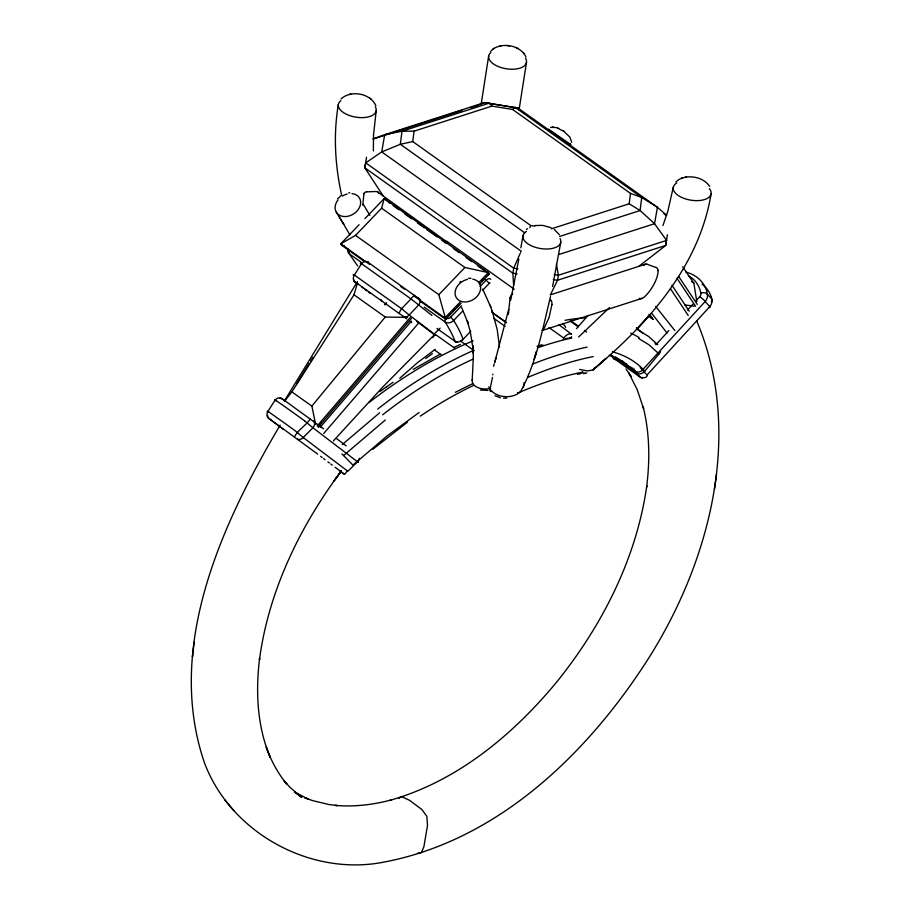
<?xml version="1.0" encoding="UTF-8"?>
<svg xmlns="http://www.w3.org/2000/svg" width="910" height="910" viewBox="0 0 910 910"><rect width="100%" height="100%" fill="white"/><g stroke="black" fill="none" stroke-linecap="round" stroke-linejoin="round"><path stroke-width="1.36" d="M571.56 334.243L558.945 324.733M571.525 336.666L571.503 338.031A286.332 109.837 -37.1 0 0 537.469 347.802M571.719 142.313L569.819 137.046L563.563 131.097M433.74 336.518L434.207 334.004L440.212 328.101M551.881 304.702L549.037 317.635L543.429 329.807A7.837 2.719 87.2 0 1 541.985 330.296M472.199 380.357L473.359 356.652L472.722 345.538L473.28 353.023L473.143 351.055M280.155 425.084C221.892 523.853 165.074 646.43 204.261 762.273C230.332 832.809 310.628 876.865 384.27 862.032C499.374 840.112 589.976 751.421 650.434 655.371C711.131 557.671 743.163 430.828 696.719 320.957M192.636 655.359L192.465 656.804L194.217 642.073M633.815 368.311L634.327 370.688L640.583 377.377M534.818 226.18L530.701 225.509L412.742 141.562L414.061 131.165L491.935 106.095L512.546 109.439L630.493 193.386L641.732 197.493L657.418 207.287L666.689 215.283M551.301 228.854L629.185 203.783L630.493 193.386M714.452 489.307L716.58 473.996M338.327 104.593C333.265 134.623 335.039 165.54 341.659 195.172M365.456 163.629L364.853 167.85L383.087 195.809M366.502 157.225L364.853 167.85L512.865 273.193L517.051 273.853M376.217 110.656L373.532 134.771L373.35 150.923M666.541 239.808L665.745 245.416L639.104 266.118M667.383 234.803L665.745 245.416L557.546 280.246L553.36 279.586M481.231 103.763L488.659 55.965M519.064 109.826L526.515 62.278M476.976 106.163L477.09 105.537L470.322 107.721M520.873 247.77L522.966 235.736M560.776 242.299L552.586 286.513M518.825 259.1L510.692 300.198M673.264 187.358L667.86 211.109L662.935 225.566M711.085 193.921C699.221 266.573 647.385 324.278 592.854 369.983L587.439 370.95L579.602 369.414M489.921 389.423L492.503 377.445M550.516 296.569C542.656 328.578 536.547 362.487 520.588 391.562C518.404 393.723 515.572 395.133 512.614 395.918C504.072 398.148 492.708 395.577 488.875 386.875M508.656 309.502L494.687 362.521L496.189 357.71M510.032 298.048L508.383 314.45M448.607 315.213L448.448 315.815L450.621 313.552M364.751 261.671L341.603 245.2L340.75 243.846L355.526 235.383L381.608 208.197L384.213 198.528L488.34 272.636L489.205 274.001L479.536 284.068M284.512 401.31L291.882 391.869L354.001 294.806L357.425 283.021M493.538 366.252L494.278 363.863M534.75 357.05L536.49 351.488L534.045 359.291M594.503 367.947L592.854 369.983L606.094 358.335L593.525 369.505M446.685 316.851L445.729 319.308L420.272 301.199M523.398 387.512L524.171 382.7M363.909 194.046L362.772 205.205M529.779 227.739L530.701 225.509M294.59 436.584C298.355 429.497 305.953 425.584 310.321 418.907M520.224 253.276L513.706 268.188L512.865 273.193L513.627 285.399M520.691 252.218L521.146 251.149L381.722 151.913L384.702 134.703L484.427 102.603L517.983 108.051L657.418 207.287L654.563 223.701L666.586 240.411L558.399 275.241L554.213 274.581M550.505 294.635L557.546 280.246L558.399 275.241L556.397 264.31M284.352 400.991L357.448 281.599M296.66 383.827L309.207 363.329M310.685 360.917L312.903 357.3M353.535 275.309A9.68 0.796 33.9 0 1 354.399 275.093L361.475 263.673L410.99 298.912L431.966 315.451M267.995 412.355A8.497 0.853 34.3 0 1 267.915 411.388L275.195 399.945A8.543 0.887 34.4 0 0 275.195 400.798M318.216 426.87L321.389 422.183M563.233 339.214L563.938 338.201L549.014 327.577M385.192 304.657L386.033 303.474M384.941 304.782L386.466 302.712M341.273 471.175L334.061 480.844L341.398 470.959C300.027 526.23 268.689 590.715 259.464 659.636L259.634 658.192C255.528 691.372 257.064 726.157 270.19 757.302L266.243 747.133C271.032 760.578 277.857 773.352 287.003 784.363L284.193 780.973L289.642 786.991L301.756 797.501L295.022 792.201L301.642 796.659L294.419 792.018L308.763 799.321L304.6 797.706L312.312 800.527L328.658 804.474L337.257 805.577L335.244 805.395C354.183 807.09 373.293 804.713 391.618 799.856L390.049 800.299C457.048 781.326 512.922 734.962 556.636 682.102C602.215 625.591 636.545 558.183 646.794 485.781L646.589 487.248C650.002 460.437 649.774 432.887 643.086 406.588L643.575 408.624L637.239 389.708L628.673 372.781L631.119 376.569L626.046 369.016M337.621 198.824L341.125 195.536M315.656 424.492L311.868 406.099L385.237 317.033L407.475 317.408M660.558 351.055A6.415 5.096 -44.4 0 1 659.727 353.057L644.235 371.792L642.426 370.006L705.17 301.517L709.755 306.67A4.914 1.024 38.1 0 1 709.106 307.455M644.803 371.178C636.443 361.52 624.647 355.093 612.362 351.795M398.853 798.514L400.059 797.342L402.402 796.967L409.727 800.425L421.876 809.525L426.881 816.429L427.495 825.45L423.878 846.835L421.307 852.636L417.451 853.33M490.649 51.324L493.959 48.367M340.977 99.008C350.771 89.726 370.484 93.161 375.864 105.708M317.124 426.039L410.251 317.453M318.341 426.972L411.479 318.375M320.115 427.382L411.502 321.048M323.721 433.513L418.793 322.879L435.173 335.289M576.496 328.658L587.985 315.474M511.511 294.931L512.762 293.702M675.823 182.011L678.758 179.554L682.909 177.757L681.84 178.087M333.378 440.952L382.473 387.33L434.4 334.698M687.551 310.06L692.942 304.145M695.638 301.176L699.688 296.717A4.368 3.424 -36.2 0 0 700.882 293.134C699.471 285.956 695.16 279.074 688.381 275.912M709.755 306.67L647.078 374.943L644.098 371.917A6.415 5.085 -44.4 0 1 637.455 373.475L623.782 362.089L609.279 355.298M668.907 330.535L655.917 344.753M638.558 327.179L648.113 316.76L637.216 328.647M470.732 331.195L463.088 339.43A146.703 27.88 43.8 0 0 453.726 320.502A3.139 0.592 43.8 0 0 450.541 317.306A3.174 2.468 -32.4 0 1 446.287 318.079A3.196 1.854 -55.7 0 0 445.172 322.015A163.88 31.145 43.8 0 1 455.102 341.364L455.148 341.432A6.518 2.275 -50.3 0 0 457.389 341.625M354.399 275.082L401.617 308.695L409.182 315.019L418.463 305.168A4.948 3.947 -52.6 0 0 418.736 298.332M609.507 307.557L578.612 337.03M359.097 224.713L340.75 243.846L369.665 264.423M364.899 218.662L384.213 198.528L389.708 203.18M410.99 298.912L401.617 308.695A4.925 1.092 -54 0 0 399.433 313.506M461.188 303.201L445.729 319.308L438.825 294.669L464.908 267.483L488.34 272.636L478.671 282.703M460.323 301.836L444.865 317.943L413.629 295.716M452.793 311.288L454.966 309.013M457.138 306.75L458.594 305.237M481.777 281.076L483.221 279.563L482.3 280.087M450.53 317.294L461.62 305.737M480.105 286.468L486.02 280.303A4.766 2.878 -54.7 0 1 490.752 279.325M462.542 311.22L453.669 320.468A6.359 4.937 -32.4 0 1 445.172 322.026L424.219 307.125M482.505 290.404L489.159 283.465A1.592 0.933 -54.2 0 1 490.012 282.919M268.837 412.014A43.179 0.603 36 0 1 294.999 430.635L303.235 437.539L312.903 427.791L358.256 462.371L357.584 461.848M357.641 461.677L347.87 471.266L303.235 437.539M399.752 378.253L417.349 362.794L435.162 349.417M342.228 444.592L379.652 412.787M526.458 229.468L527.447 228.649M643.916 265.265L645.031 264.435M512.546 109.439L515.083 107.346L641.732 197.493L640.094 210.529L654.563 223.701L558.888 254.493M372.838 449.29L407.578 422.081M459.868 282.089L460.619 281.497M385.283 420.033L343.582 455.546L352.921 465.112L386.977 436.038L419.169 412.423M368.868 402.675C400.878 377.877 435.662 356.379 473.12 340.852M386.295 387L393.12 382.28M425.721 358.495L432.398 353.649M379.743 391.675L386.511 386.841M485.894 276.242L489.205 274.001L486.884 272.352M493.118 48.913C503.48 42.19 520.554 45.432 526.003 56.989M413.151 369.38L440.156 354.172M455.353 392.29L472.654 383.667M453.715 347.472L460.483 344.367M478 105.173L479.843 104.434M480.298 104.252L484.427 102.603L517.983 108.051L519.883 110.326M372.85 138.957L384.702 134.703L401.992 131.233L489.216 103.148L491.935 106.095M550.596 127.389L556.272 127.514L564.052 131.438M537.025 346.357L541.678 344.799M682.068 178.019C691.657 175.038 703.862 177.734 709.663 186.379M374.306 138.627L462.212 110.326M559.57 236.452L640.094 210.529L629.185 203.783M550.266 294.874L645.554 264.196M542.792 330.307L642.244 298.287M444.239 241.685L446.958 241.321L514.241 289.187M583.162 373.532L586.768 372.998M412.742 141.562L400.343 144.28L381.722 151.913L365.706 162.844L513.706 268.188L517.904 268.848M350.634 94.185L349.645 94.39L350.782 94.162M499.852 46.035L500.989 45.807M366.662 191.839L376.114 191.521A3.617 2.866 -31.2 0 1 378.105 192.26M535.171 225.532L542.667 225.373L551.028 227.671M685.366 177.188L686.549 177.029M468.434 278.335L470.982 278.301M487.999 390.435L480.366 390.015M583.481 373.487L585.21 373.362M348.757 192.795L349.827 192.772M503.571 398.182L506.711 398.125M552.404 127.002L553.416 127.002M414.061 131.165L401.992 131.233L400.343 144.28L524.706 232.778M640.231 298.491L639.32 298.378M507.097 45.591L509.566 45.875M684.684 304.918L694.228 306.135M569.91 337.576L570.661 337.735A6.757 6.381 87.9 0 1 571.48 338.076M577.532 373.771L576.917 373.623M647.124 264.264L656.064 267.54M341.603 245.2L344.208 245.871M642.483 378.401L642.426 378.378A7.234 5.653 -35.1 0 1 640.799 377.604L615.763 359.803A7.234 5.665 -36.4 0 1 614.557 358.54L614.534 358.495M632.131 367.788L629.697 366.958A40.745 31.827 -34.7 0 1 625.352 364.626L617.97 359.257A36.275 28.335 -34.7 0 1 615.717 357.016M500.5 397.772L494.995 395.759M558.638 128.367L557.955 128.094M361.475 263.673L360.758 263.377A9.748 0.819 33.9 0 0 360.917 264.162M517.915 48.583L516.687 47.98M638.627 338.474L649.069 344.856L659.067 353.979M637.66 329.738L648.523 336.404L657.759 344.674M549.162 129.504L548.571 129.243L570.889 144.588L570.115 143.894M435.162 335.358L434.514 334.914M323.607 428.792L281.85 398.534L285.433 401.287M317.635 454.079L268.461 418.122L279.927 426.835M276.253 400.662L275.309 400.025A5.016 4.8 -58.5 0 1 282.032 398.614M267.95 411.411L268.95 412.093M420.318 299.652L367.447 261.852L368.197 262.467M636.704 373.077L624.214 364.182M406.736 318.864L354.354 281.372L358.369 284.432M614.625 357.357L623.191 363.329A6.461 5.13 -44.3 0 0 624.26 363.647L625.318 363.716A6.404 5.096 -44.4 0 0 626.558 363.545M344.435 474.281L335.062 467.228M343.991 473.962L340.078 471.187M622.383 362.885L617.173 358.13M664.004 213.827L666.313 215.477M691.623 281.554L693.841 283.135L696.855 301.779M370.814 98.894L369.71 98.098M554.258 229.456L559.411 234.746M648.227 315.963L653.005 319.364L648.966 314.246M655.052 343.218L656.599 344.321M570.604 320.604L578.646 326.326M584.379 330.41L586.677 332.036M570.092 321.059L578.134 326.792M615.194 357.198L634.611 371.018M611.52 355.15L612.293 355.708M613.067 356.254L613.84 356.811M377.604 191.942L447.845 242.56M562.607 323.778L564.132 324.961A6.393 4.459 82.3 0 1 564.894 325.928L565.463 326.997A6.404 4.459 82.2 0 1 565.633 327.429M393.177 205.649L398.967 209.766M404.745 213.884L411.684 218.832M417.474 222.95L424.413 227.887M426.722 229.536L437.141 236.941M441.771 240.24L446.389 243.527M453.339 248.475L459.118 252.582M466.057 257.53L471.846 261.648M477.625 265.765L484.575 270.702M483.938 278.824L486.02 280.303A3.139 0.592 43.8 0 1 489.171 283.476M381.608 208.197L464.908 267.483M493.914 313.723L506.483 322.663L491.832 312.266M493.777 318.307L505.198 326.417M355.526 235.383L438.825 294.669M417.337 297.49L419.339 298.901M400.9 286.661L404.37 289.13M361.384 262.399L349.417 253.89A3.196 1.922 -54.5 0 1 349.918 250.682M460.369 340.92L474.178 350.748M436.936 328.442L455.137 341.398M435.515 334.539L455 348.416M434.366 349.895L441.316 354.832M354.001 294.806L385.237 317.033M291.882 391.869L311.868 406.099M304.566 420.818L312.903 427.791M638.627 194.797L639.548 195.468M416.712 321.332L418.771 322.868M330.842 464.043L332.252 465.112M320.627 456.331L322.117 457.457M323.585 458.572L325.063 459.686M327.964 461.882L329.409 462.962M409.182 315.019L434.207 334.004M410.057 321.378L411.741 322.652M361.691 286.946L363.374 288.22M365.081 289.505L366.798 290.813M368.539 292.133L370.313 293.464M336.507 438.563L346.221 445.923M281.463 427.996L282.987 429.156M636.42 327.805L642.983 333.424M354.718 281.668L354.786 281.725A4.925 4.311 -55.7 0 1 354.456 275.127M341.853 453.919L343.479 455.444M653.005 319.364L649.99 314.837M619.335 359.223L623.987 364.011L623.555 363.59A6.461 5.141 -44.3 0 1 622.952 362.715L622.599 361.782A6.404 5.085 -44.5 0 1 622.451 360.826M610.974 355.116L615.604 359.643M706.581 291.405L707.286 294.101L711.791 298.969A5.005 2.923 -11.8 0 1 711.245 301.961M655.689 306.431L674.81 330.512M378.025 192.329L378.742 193.386M224.747 799.754L233.779 810.696M651.947 313.62L666.985 332.992M524.365 53.917L523.557 52.894M682.693 266.812L693.841 283.135M678.667 276.412L697.288 304.44M676.972 278.278L695.593 306.306M671.989 285.251L689.041 310.947A4.823 3.776 -36.2 0 1 689.314 311.186M670.408 288.663L688.233 315.531M336.302 212.223L343.741 224.281L339.259 216.887M550.721 299.97L551.426 301.233M363.317 204.375L369.858 215.386M342.74 222.643L349.906 234.871M482.698 289.107L490.831 307.182M461.677 307.534L468.036 323.05L467.308 321.037L470.254 331.502L472.87 347.54M711.063 296.717L711.791 298.969A8.497 7.087 -39.3 0 1 709.72 306.647M492.048 310.617L497.178 329.409L499.51 347.017M490.092 305.157L492.776 312.63M657.964 270.509C658.601 278.176 650.673 291.848 643.654 297.547A7.837 6.302 47.9 0 1 640.31 298.639M685.935 272.124A43.998 34.489 -36.2 0 1 706.82 291.291M700.859 293.1A5.016 2.912 -10.1 0 1 707.263 294.112M707.343 294.078A8.543 7.132 -39.7 0 1 705.136 301.494A4.994 0.944 38.2 0 0 699.744 296.796M702.076 284.193A43.179 33.852 -36.2 0 1 711.211 296.649M642.551 370.131A6.029 5.153 -43.7 0 1 634.805 370.825M640.174 367.572A4.914 0.66 41.2 0 1 642.323 369.926M614.034 359.348A7.223 4.994 70 0 1 612.419 356.788M647.351 375.079A7.223 4.391 42.2 0 1 642.301 377.423M268.666 418.316A5.005 4.709 -56.3 0 1 268.006 411.457M276.06 400.525A43.998 0.614 36 0 1 304.543 420.795M313.472 420.977A4.994 3.754 -51.7 0 1 312.847 427.734M303.166 437.471A4.914 3.651 -53 0 1 297.695 439.086M279.87 398.466A4.994 4.243 -52.6 0 1 282.566 398.989M359.325 458.23A4.914 3.924 -50.1 0 1 357.562 461.586M269.087 418.736A4.914 4.175 -52.6 0 1 267.654 415.472M347.131 470.561A7.223 3.856 -79.9 0 1 344.492 474.258M366.264 261.887A4.948 3.958 -52.6 0 1 368.243 262.399M361.532 263.707A4.937 4.357 -55.1 0 1 367.913 262.091M411.001 298.912A4.937 1.035 -54.3 0 1 414.744 295.42M409.136 314.985A4.891 3.913 -52.6 0 1 403.437 316.441M382.12 301.494A8.133 5.187 52.9 0 1 381.222 299.868M355.048 282.009A4.891 3.902 -52.6 0 1 353.808 279.791M433.467 336.006A8.872 3.378 77.7 0 1 432.648 337.735M420.249 416.166A279.165 159.057 -43.9 0 1 473.302 385.533M377.764 409.045A309.252 181.829 -44.7 0 1 473.496 350.418M382.666 414.801A302.859 179.27 -44.8 0 1 473.325 359.018M565.076 320.309A309.252 151.162 -52 0 1 585.483 317.863M636.499 328.203A309.252 151.162 -52 0 1 638.115 329.113M630.676 333.151A302.859 148.102 -52.4 0 1 639.23 337.655M528.153 377.218A279.108 105.719 -36.8 0 1 593.309 356.572M517.676 392.779A6.734 1.524 82.4 0 1 517.562 393.257M517.756 393.052A258.463 97.905 -36.8 0 1 582.809 372.11M582.673 371.974A6.734 6.302 -84.4 0 1 577.566 374.112M490.945 391.573A6.745 2.593 -71.7 0 1 489.864 390.208M564.393 337.371A6.779 5.471 -36.7 0 1 571.537 333.799M540.039 346.164A279.643 105.924 -36.8 0 1 543.225 345.163M565.099 339.077A6.757 5.062 31.6 0 1 569.865 338.509M492.776 374.818A6.62 2.559 -71.8 0 1 492.822 374.158M532.339 364.227A285.979 109.7 -37.1 0 1 587.087 347.085M472.79 279.165A13.593 10.545 -32.3 0 1 476.999 296.489A13.593 10.545 -32.3 0 1 456.149 297.377A13.593 10.545 -32.3 0 1 467.456 279.381M490.558 388.297A13.582 8.622 -2.7 0 1 477.022 387.228A13.582 8.622 -2.7 0 1 472.404 379.14M352.022 193.648A13.593 10.545 -32.3 0 1 359.382 207.628A13.593 10.545 -32.3 0 1 340.954 215.909A13.593 10.545 -32.3 0 1 338.008 199.95M342.387 196.071A13.593 10.545 -32.3 0 1 347.245 194.023M357.698 265.913A163.88 31.145 43.8 0 1 349.372 253.856A6.359 4.937 -32.4 0 1 348.041 248.896M462.894 339.328A6.188 4.8 -32.1 0 1 454.954 341.637M462.667 340.215A7.064 1.081 43.1 0 1 462.075 340.147M509.953 298.093A3.424 1.081 -69.3 0 1 511.522 294.76M551.471 301.074A3.424 1.183 87.2 0 1 551.949 304.725M644.974 264.344A3.606 2.901 47.9 0 1 647.124 264.241M656.133 267.381A3.424 2.753 47.9 0 1 658.158 270.543M363.727 194.012A3.424 2.719 -31.2 0 1 366.65 191.657M375.307 106.868A19.178 9.623 9.6 0 1 355.287 117.049A19.178 9.623 9.6 0 1 340.84 100.691M560.059 238.511A19.178 9.623 9.6 0 1 538.754 248.214A19.178 9.623 9.6 0 1 526.446 231.413M709.356 188.654A19.178 9.623 9.6 0 1 703.043 199.972A19.178 9.623 9.6 0 1 678.667 195.775A19.178 9.623 9.6 0 1 676.744 183.035M525.457 58.24A19.178 9.623 9.6 0 1 506.051 68.739A19.178 9.623 9.6 0 1 490.911 52.484"/></g></svg>
